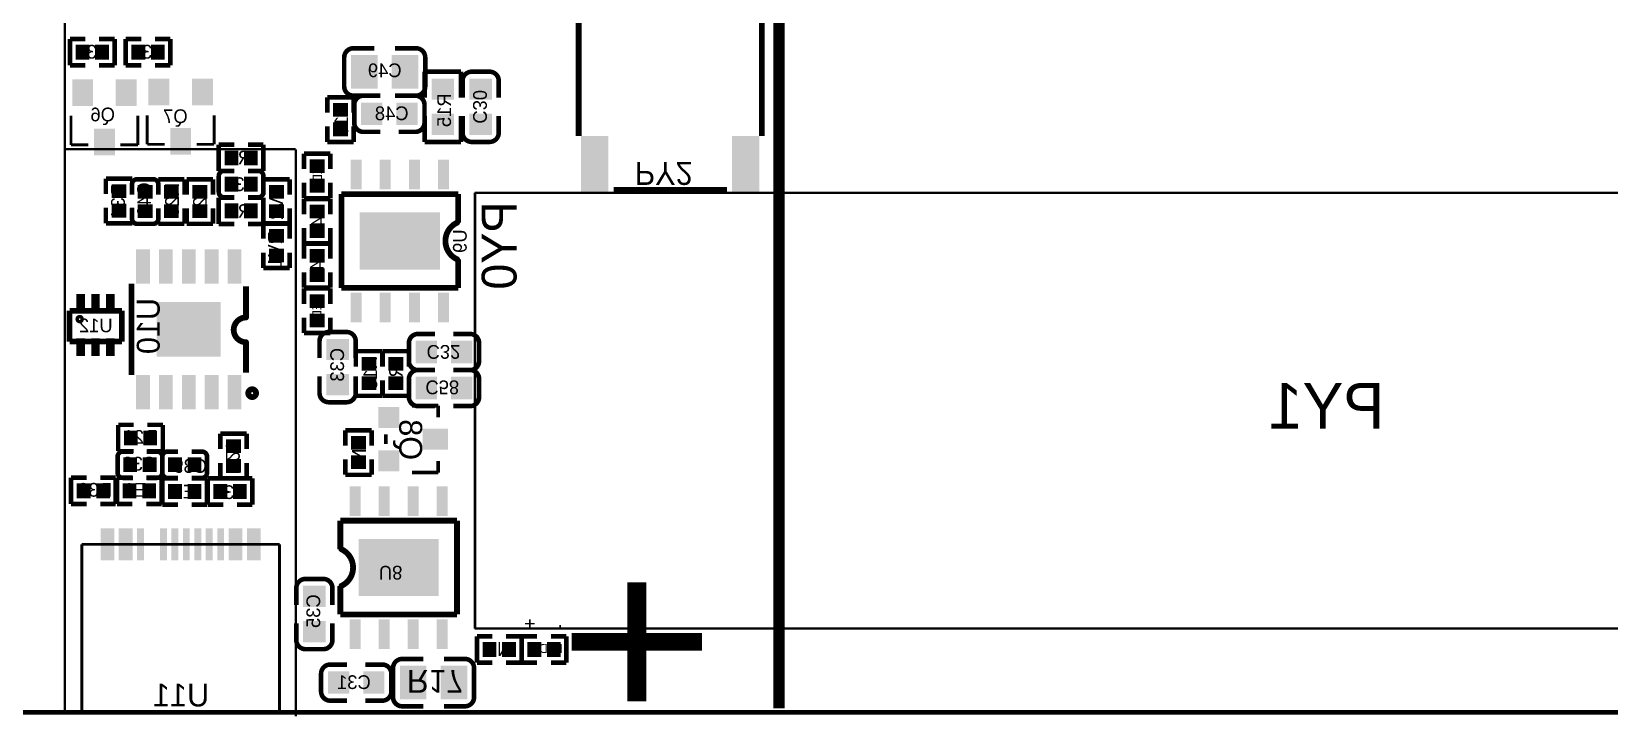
# Model space of a CAD drawing. Extents: x 882 to 2872, y 74 to 1007.
# Drawn here: x 1838.8 to 2045.5, y 748.5 to 838.4 of the extents above; entities that cross this region are included whole.
import ezdxf

# ---------------------------------------------------------------- set-up
doc = ezdxf.new("R2010")
doc.units = 0
doc.header["$MEASUREMENT"] = 0
doc.layers.add('BOTTOMOVERLAY', color=54, linetype='CONTINUOUS', lineweight=40)
doc.layers.add('KeepOutLayer', color=6, linetype='CONTINUOUS', lineweight=158)
doc.layers.add('BOTTOMPASTE', color=16, linetype='CONTINUOUS')

msp = doc.modelspace()

# ---------------------------------------------------------------- linework, layer by layer
at = {"layer": 'BOTTOMOVERLAY'}
for points, const_width in [([(1843.13048, 749.28829), (1843.13048, 938.56909)], 0.3), ([(1936.70408, 749.66929), (1936.70408, 863.96929)], 1.5), ([(1910.45471, 824.7157), (1910.45471, 844.64154)], 0.762), ([(1934.45474, 824.7157), (1934.45474, 844.64154)], 0.762), ([(1843.78689, 833.9741), (1843.78689, 837.42411)], 0.6), ([(1845.81189, 837.42411), (1843.78689, 837.42411)], 0.6), ([(1849.63688, 837.42411), (1847.61188, 837.42411)], 0.6), ([(1849.63688, 833.9741), (1849.63688, 837.42411)], 0.6), ([(1851.10209, 833.97408), (1851.10209, 837.42409)], 0.6), ([(1853.12709, 837.42409), (1851.10209, 837.42409)], 0.6), ([(1856.95208, 837.42409), (1854.92708, 837.42409)], 0.6), ([(1856.95208, 833.97408), (1856.95208, 837.42409)], 0.6), ([(1883.69047, 836.2133), (1880.93047, 836.2133)], 0.6), ([(1889.15049, 836.2133), (1886.39049, 836.2133)], 0.6), ([(1845.81189, 833.9741), (1843.78689, 833.9741)], 0.6), ([(1849.63688, 833.9741), (1847.61188, 833.9741)], 0.6), ([(1853.12709, 833.97408), (1851.10209, 833.97408)], 0.6), ([(1856.95208, 833.97408), (1854.92708, 833.97408)], 0.6), ([(1879.73048, 831.20329), (1879.73048, 835.01329)], 0.6), ([(1890.29048, 829.73629), (1890.29048, 833.14129)], 0.6), ([(1895.03049, 833.14129), (1890.29048, 833.14129)], 0.6), ([(1890.35048, 831.20329), (1890.35048, 835.01329)], 0.6), ([(1895.03049, 829.73629), (1895.03049, 833.14129)], 0.6), ([(1898.78348, 833.14128), (1896.44349, 833.14128)], 0.6), ([(1895.24348, 829.73628), (1895.24348, 831.94128)], 0.6), ([(1899.98349, 829.73628), (1899.98349, 831.94128)], 0.6), ([(1880.97429, 829.78489), (1877.52429, 829.78489)], 0.6), ([(1877.52429, 827.75989), (1877.52429, 829.78489)], 0.6), ([(1883.69048, 830.0033), (1880.93048, 830.0033)], 0.6), ([(1880.97429, 827.75989), (1880.97429, 829.78489)], 0.6), ([(1884.45007, 829.9919), (1882.24507, 829.9919)], 0.6), ([(1889.15048, 830.0033), (1886.39048, 830.0033)], 0.6), ([(1889.05507, 829.9919), (1886.85008, 829.9919)], 0.6), ([(1843.93058, 823.54519), (1843.93058, 827.35519)], 0.381), ([(1852.69358, 823.54519), (1852.69358, 827.35519)], 0.381), ([(1853.91278, 823.62139), (1853.91278, 827.43139)], 0.381), ([(1862.67578, 823.62139), (1862.67578, 827.43139)], 0.381), ([(1881.04508, 826.4519), (1881.04508, 828.79189)], 0.6), ([(1890.25507, 826.4519), (1890.25507, 828.79189)], 0.6), ([(1890.29048, 823.93129), (1890.29048, 827.33629)], 0.6), ([(1895.03049, 823.93129), (1895.03049, 827.33629)], 0.6), ([(1895.24348, 825.13128), (1895.24348, 827.33628)], 0.6), ([(1899.9835, 825.13127), (1899.9835, 827.33627)], 0.6), ([(1877.52429, 823.9349), (1877.52429, 825.9599)], 0.6), ([(1880.97429, 823.9349), (1880.97429, 825.9599)], 0.6), ([(1884.45006, 825.25188), (1882.24506, 825.25188)], 0.6), ([(1889.05507, 825.25189), (1886.85008, 825.25189)], 0.6), ([(1873.38188, 822.97369), (1843.20668, 822.97369)], 0.3), ([(1846.21658, 823.54519), (1843.93058, 823.54519)], 0.381), ([(1852.69358, 823.54519), (1850.40758, 823.54519)], 0.381), ([(1856.19878, 823.62139), (1853.91278, 823.62139)], 0.381), ([(1862.67578, 823.62139), (1860.38978, 823.62139)], 0.381), ([(1863.29409, 820.10568), (1863.29409, 823.55569)], 0.6), ([(1865.31909, 823.55569), (1863.29409, 823.55569)], 0.6), ([(1869.14408, 823.55569), (1867.11908, 823.55569)], 0.6), ([(1869.14408, 820.10568), (1869.14408, 823.55569)], 0.6), ([(1873.38188, 748.60249), (1873.38188, 822.97369)], 0.3), ([(1880.97429, 823.9349), (1877.52429, 823.9349)], 0.6), ([(1895.03049, 823.93129), (1890.29048, 823.93129)], 0.6), ([(1898.78348, 823.93128), (1896.44349, 823.93128)], 0.6), ([(1877.92628, 822.39349), (1874.47627, 822.39349)], 0.6), ([(1874.47627, 820.36849), (1874.47627, 822.39349)], 0.6), ([(1877.92628, 820.36849), (1877.92628, 822.39349)], 0.6), ([(1851.94208, 819.11689), (1848.49208, 819.11689)], 0.6), ([(1848.49208, 817.09189), (1848.49208, 819.11689)], 0.6), ([(1851.94208, 817.09189), (1851.94208, 819.11689)], 0.6), ([(1854.71107, 819.04067), (1852.58108, 819.04067)], 0.6), ([(1858.80008, 819.04069), (1855.35008, 819.04069)], 0.6), ([(1855.35008, 817.01569), (1855.35008, 819.04069)], 0.6), ([(1858.80008, 817.01569), (1858.80008, 819.04069)], 0.6), ([(1862.53388, 819.04069), (1859.08388, 819.04069)], 0.6), ([(1859.08388, 817.01569), (1859.08388, 819.04069)], 0.6), ([(1862.53388, 817.01569), (1862.53388, 819.04069)], 0.6), ([(1865.31909, 820.10568), (1863.29409, 820.10568)], 0.6), ([(1863.29409, 817.33669), (1863.29409, 819.46669)], 0.6), ([(1865.31909, 820.12669), (1863.96909, 820.12669)], 0.6), ([(1868.46909, 820.12669), (1867.11908, 820.12669)], 0.6), ([(1869.14408, 820.10568), (1867.11908, 820.10568)], 0.6), ([(1872.5923, 819.04069), (1869.14229, 819.04069)], 0.6), ([(1869.14229, 817.01569), (1869.14229, 819.04069)], 0.6), ([(1869.14408, 817.3367), (1869.14408, 819.4667)], 0.6), ([(1872.5923, 817.01569), (1872.5923, 819.04069)], 0.6), ([(1851.92108, 817.01568), (1851.92108, 818.36569)], 0.6), ([(1855.37108, 817.01567), (1855.37108, 818.36568)], 0.6), ([(1863.29409, 813.17148), (1863.29409, 816.62149)], 0.6), ([(1865.31909, 816.62149), (1863.29409, 816.62149)], 0.6), ([(1865.31909, 816.67669), (1863.96908, 816.67669)], 0.6), ([(1868.46908, 816.6767), (1867.11908, 816.6767)], 0.6), ([(1869.14408, 816.62149), (1867.11908, 816.62149)], 0.6), ([(1869.14408, 813.17148), (1869.14408, 816.62149)], 0.6), ([(1874.47627, 816.5435), (1874.47627, 818.5685)], 0.6), ([(1877.92628, 816.5435), (1874.47627, 816.5435)], 0.6), ([(1877.92628, 816.5435), (1877.92628, 818.5685)], 0.6), ([(1894.6714, 817.08419), (1879.3712, 817.08419)], 0.762), ([(1879.37197, 804.78399), (1879.37197, 817.08419)], 0.762), ([(1894.6714, 813.33439), (1894.6714, 817.08419)], 0.762), ([(2100.30099, 817.25869), (1896.83799, 817.25869)], 0.3), ([(1896.83799, 760.10869), (1896.83799, 817.25869)], 0.3), ([(1896.91868, 760.10869), (1896.91868, 817.25869)], 0.3), ([(2112.18368, 817.25869), (1896.91868, 817.25869)], 0.3), ([(1929.87771, 817.64152), (1915.03265, 817.64152)], 0.762), ([(1848.49208, 813.2669), (1848.49208, 815.2919)], 0.6), ([(1851.92109, 813.86569), (1851.92109, 815.2157)], 0.6), ([(1851.94208, 813.2669), (1851.94208, 815.2919)], 0.6), ([(1855.35008, 813.1907), (1855.35008, 815.2157)], 0.6), ([(1855.37108, 813.86568), (1855.37108, 815.21569)], 0.6), ([(1858.80008, 813.1907), (1858.80008, 815.2157)], 0.6), ([(1859.08388, 813.1907), (1859.08388, 815.2157)], 0.6), ([(1862.53388, 813.1907), (1862.53388, 815.2157)], 0.6), ([(1869.14229, 813.1907), (1869.14229, 815.2157)], 0.6), ([(1872.5923, 813.1907), (1872.5923, 815.2157)], 0.6), ([(1874.47629, 814.42489), (1874.47629, 816.44989)], 0.6), ([(1877.9263, 816.44989), (1874.47629, 816.44989)], 0.6), ([(1877.9263, 814.42489), (1877.9263, 816.44989)], 0.6), ([(1851.94208, 813.2669), (1848.49208, 813.2669)], 0.6), ([(1854.71109, 813.1907), (1852.5811, 813.1907)], 0.6), ([(1858.80008, 813.1907), (1855.35008, 813.1907)], 0.6), ([(1862.53388, 813.1907), (1859.08388, 813.1907)], 0.6), ([(1865.31909, 813.17148), (1863.29409, 813.17148)], 0.6), ([(1869.14408, 813.17148), (1867.11908, 813.17148)], 0.6), ([(1872.5923, 813.24949), (1869.14229, 813.24949)], 0.6), ([(1869.14229, 811.22449), (1869.14229, 813.24949)], 0.6), ([(1872.5923, 813.1907), (1869.14229, 813.1907)], 0.6), ([(1872.5923, 811.22449), (1872.5923, 813.24949)], 0.6), ([(1874.47629, 810.5999), (1874.47629, 812.6249)], 0.6), ([(1877.9263, 810.5999), (1877.9263, 812.6249)], 0.6), ([(1874.47627, 808.63369), (1874.47627, 810.65869)], 0.6), ([(1877.92628, 810.65869), (1874.47627, 810.65869)], 0.6), ([(1877.9263, 810.5999), (1874.47629, 810.5999)], 0.6), ([(1877.92628, 808.63369), (1877.92628, 810.65869)], 0.6), ([(1869.14229, 807.3995), (1869.14229, 809.4245)], 0.6), ([(1872.5923, 807.3995), (1872.5923, 809.4245)], 0.6), ([(1894.6714, 804.78399), (1894.6714, 808.53379)], 0.762), ([(1872.5923, 807.3995), (1869.14229, 807.3995)], 0.6), ([(1874.47627, 804.8087), (1874.47627, 806.8337)], 0.6), ([(1877.92628, 804.8087), (1877.92628, 806.8337)], 0.6), ([(1851.8611, 793.3517), (1851.8611, 805.35168)], 0.762), ([(1866.86107, 800.91166), (1866.86107, 805.01168)], 0.762), ([(1877.92628, 804.8087), (1874.47627, 804.8087)], 0.6), ([(1877.9263, 804.71509), (1874.47629, 804.71509)], 0.6), ([(1874.47629, 802.69009), (1874.47629, 804.71509)], 0.6), ([(1877.9263, 802.69009), (1877.9263, 804.71509)], 0.6), ([(1894.67216, 804.78399), (1879.37197, 804.78399)], 0.762), ([(1843.74008, 797.75149), (1843.74008, 801.79009)], 0.762), ([(1850.59808, 801.79009), (1843.74008, 801.79009)], 0.762), ([(1850.59808, 797.75149), (1850.59808, 801.79009)], 0.762), ([(1850.52883, 798.14814), (1850.52883, 801.56102)], 0.45), ([(1874.47629, 798.8651), (1874.47629, 800.8901)], 0.6), ([(1877.9263, 798.8651), (1877.9263, 800.8901)], 0.6), ([(1877.9263, 798.8651), (1874.47629, 798.8651)], 0.6), ([(1880.03828, 799.00368), (1877.69829, 799.00368)], 0.6), ([(1891.61289, 798.7499), (1889.4079, 798.7499)], 0.6), ([(1896.21791, 798.7499), (1894.01291, 798.7499)], 0.6), ([(1850.59808, 797.75149), (1843.74008, 797.75149)], 0.762), ([(1866.86107, 793.69171), (1866.86107, 797.66028)], 0.762), ([(1876.49828, 795.59868), (1876.49828, 797.80368)], 0.6), ([(1881.23829, 795.59868), (1881.23829, 797.80368)], 0.6), ([(1884.70808, 796.48549), (1881.25808, 796.48549)], 0.6), ([(1881.25808, 794.46049), (1881.25808, 796.48549)], 0.6), ([(1884.70808, 794.46049), (1884.70808, 796.48549)], 0.6), ([(1884.76329, 794.46049), (1884.76329, 796.48549)], 0.6), ([(1888.2133, 796.48549), (1884.76329, 796.48549)], 0.6), ([(1888.2079, 795.2099), (1888.2079, 797.54989)], 0.6), ([(1888.2133, 794.46049), (1888.2133, 796.48549)], 0.6), ([(1897.41789, 795.2099), (1897.41789, 797.54989)], 0.6), ([(1891.61289, 794.0255), (1889.4079, 794.0255)], 0.6), ([(1891.61289, 794.00989), (1889.4079, 794.00989)], 0.6), ([(1896.2179, 794.00989), (1894.0129, 794.00989)], 0.6), ([(1896.21791, 794.0255), (1894.01291, 794.0255)], 0.6), ([(1876.49828, 790.99368), (1876.49828, 793.19868)], 0.6), ([(1881.23829, 790.99367), (1881.23829, 793.19867)], 0.6), ([(1881.25808, 790.6355), (1881.25808, 792.6605)], 0.6), ([(1884.70808, 790.6355), (1884.70808, 792.6605)], 0.6), ([(1884.76329, 790.6355), (1884.76329, 792.6605)], 0.6), ([(1888.2079, 790.4855), (1888.2079, 792.82549)], 0.6), ([(1888.2133, 790.6355), (1888.2133, 792.6605)], 0.6), ([(1897.41789, 790.4855), (1897.41789, 792.82549)], 0.6), ([(1880.03828, 789.79368), (1877.69829, 789.79368)], 0.6), ([(1884.70808, 790.6355), (1881.25808, 790.6355)], 0.6), ([(1888.2133, 790.6355), (1884.76329, 790.6355)], 0.6), ([(1892.05088, 789.33886), (1888.62188, 789.33886)], 0.51), ([(1891.61289, 789.28549), (1889.4079, 789.28549)], 0.6), ([(1892.05088, 787.81486), (1892.05088, 789.33886)], 0.51), ([(1896.2179, 789.28549), (1894.0129, 789.28549)], 0.6), ([(1850.11149, 783.3773), (1850.11149, 786.8273)], 0.6), ([(1852.13649, 786.8273), (1850.11149, 786.8273)], 0.6), ([(1855.96148, 786.8273), (1853.93648, 786.8273)], 0.6), ([(1855.96148, 783.3773), (1855.96148, 786.8273)], 0.6), ([(1866.95348, 785.66509), (1863.50348, 785.66509)], 0.6), ([(1863.50348, 783.64009), (1863.50348, 785.66509)], 0.6), ([(1866.95348, 783.64009), (1866.95348, 785.66509)], 0.6), ([(1879.88647, 784.09729), (1879.88647, 786.12229)], 0.6), ([(1883.33648, 786.12229), (1879.88647, 786.12229)], 0.6), ([(1883.33648, 784.09729), (1883.33648, 786.12229)], 0.6), ([(1885.19288, 784.30966), (1885.19288, 785.60506)], 0.51), ([(1850.03529, 780.53209), (1850.03529, 782.66208)], 0.6), ([(1852.13649, 783.3773), (1850.11149, 783.3773)], 0.6), ([(1852.06029, 783.32209), (1850.71029, 783.32209)], 0.6), ([(1855.21029, 783.32209), (1853.86028, 783.32209)], 0.6), ([(1855.96148, 783.3773), (1853.93648, 783.3773)], 0.6), ([(1855.88528, 780.53211), (1855.88528, 782.6621)], 0.6), ([(1855.90269, 780.53209), (1855.90269, 782.66208)], 0.6), ([(1857.92769, 783.32209), (1856.57769, 783.32209)], 0.6), ([(1861.07769, 783.32209), (1859.72768, 783.32209)], 0.6), ([(1861.75268, 780.53211), (1861.75268, 782.6621)], 0.6), ([(1863.50348, 779.8151), (1863.50348, 781.8401)], 0.6), ([(1866.95348, 779.8151), (1866.95348, 781.8401)], 0.6), ([(1879.88647, 780.2723), (1879.88647, 782.2973)], 0.6), ([(1883.33648, 780.2723), (1883.33648, 782.2973)], 0.6), ([(1892.05088, 780.57586), (1892.05088, 782.09986)], 0.51), ([(1843.93929, 776.44308), (1843.93929, 779.89309)], 0.6), ([(1845.96429, 779.89309), (1843.93929, 779.89309)], 0.6), ([(1849.78928, 779.89309), (1847.76428, 779.89309)], 0.6), ([(1849.78928, 776.44308), (1849.78928, 779.89309)], 0.6), ([(1849.95909, 776.4431), (1849.95909, 779.8931)], 0.6), ([(1851.98409, 779.8931), (1849.95909, 779.8931)], 0.6), ([(1852.06029, 779.87209), (1850.71028, 779.87209)], 0.6), ([(1855.80908, 779.8931), (1853.78408, 779.8931)], 0.6), ([(1855.21028, 779.8721), (1853.86028, 779.8721)], 0.6), ([(1855.80908, 776.4431), (1855.80908, 779.8931)], 0.6), ([(1855.90269, 776.36688), (1855.90269, 779.81689)], 0.6), ([(1857.92769, 779.81689), (1855.90269, 779.81689)], 0.6), ([(1857.92769, 779.87209), (1856.57768, 779.87209)], 0.6), ([(1861.07768, 779.8721), (1859.72768, 779.8721)], 0.6), ([(1861.75268, 779.81689), (1859.72768, 779.81689)], 0.6), ([(1861.75268, 776.36688), (1861.75268, 779.81689)], 0.6), ([(1861.84629, 776.3669), (1861.84629, 779.8169)], 0.6), ([(1863.87129, 779.8169), (1861.84629, 779.8169)], 0.6), ([(1866.95348, 779.8151), (1863.50348, 779.8151)], 0.6), ([(1867.69628, 779.8169), (1865.67128, 779.8169)], 0.6), ([(1867.69628, 776.3669), (1867.69628, 779.8169)], 0.6), ([(1883.33648, 780.2723), (1879.88647, 780.2723)], 0.6), ([(1892.05088, 780.57586), (1888.62188, 780.57586)], 0.51), ([(1845.96429, 776.44308), (1843.93929, 776.44308)], 0.6), ([(1849.78928, 776.44308), (1847.76428, 776.44308)], 0.6), ([(1851.98409, 776.4431), (1849.95909, 776.4431)], 0.6), ([(1855.80908, 776.4431), (1853.78408, 776.4431)], 0.6), ([(1857.92769, 776.36688), (1855.90269, 776.36688)], 0.6), ([(1861.75268, 776.36688), (1859.72768, 776.36688)], 0.6), ([(1863.87129, 776.3669), (1861.84629, 776.3669)], 0.6), ([(1867.69628, 776.3669), (1865.67128, 776.3669)], 0.6), ([(1894.519, 774.25979), (1879.2188, 774.25979)], 0.762), ([(1879.21957, 770.50999), (1879.21957, 774.25979)], 0.762), ([(1894.519, 761.95959), (1894.519, 774.25979)], 0.762), ([(1871.25428, 771.15769), (1845.33429, 771.15769)], 0.381), ([(1845.33429, 749.19769), (1845.33429, 771.15769)], 0.381), ([(1871.25428, 749.19769), (1871.25428, 771.15769)], 0.381), ([(1873.45028, 763.21371), (1873.45028, 765.41871)], 0.6), ([(1876.99028, 766.6187), (1874.65029, 766.6187)], 0.6), ([(1878.19029, 763.2137), (1878.19029, 765.4187)], 0.6), ([(1879.21957, 761.95959), (1879.21957, 765.70939)], 0.762), ([(1873.45028, 758.6087), (1873.45028, 760.8137)], 0.6), ([(1878.19029, 758.6087), (1878.19029, 760.8137)], 0.6), ([(1894.51976, 761.95959), (1879.21957, 761.95959)], 0.762), ([(2100.30099, 760.10869), (1896.83799, 760.10869)], 0.3), ([(2112.18368, 760.10869), (1896.91868, 760.10869)], 0.3), ([(1899.15189, 759.09051), (1897.12689, 759.09051)], 0.6), ([(1897.12689, 755.6405), (1897.12689, 759.09051)], 0.6), ([(1902.97688, 759.09051), (1900.95188, 759.09051)], 0.6), ([(1902.97688, 755.6405), (1902.97688, 759.09051)], 0.6), ([(1902.99429, 755.6405), (1902.99429, 759.09051)], 0.6), ([(1905.01929, 759.09051), (1902.99429, 759.09051)], 0.6), ([(1908.84428, 759.09051), (1906.81928, 759.09051)], 0.6), ([(1908.84428, 755.6405), (1908.84428, 759.09051)], 0.6), ([(1876.99028, 757.4087), (1874.65029, 757.4087)], 0.6), ([(1880.10667, 755.3921), (1877.90167, 755.3921)], 0.6), ([(1884.71167, 755.3921), (1882.50668, 755.3921)], 0.6), ([(1886.13129, 751.11709), (1886.13129, 754.92709)], 0.6), ([(1890.09129, 756.12709), (1887.33129, 756.12709)], 0.6), ([(1895.55129, 756.12709), (1892.79129, 756.12709)], 0.6), ([(1896.75129, 751.11709), (1896.75129, 754.92709)], 0.6), ([(1899.15189, 755.6405), (1897.12689, 755.6405)], 0.6), ([(1902.97688, 755.6405), (1900.95188, 755.6405)], 0.6), ([(1905.01929, 755.6405), (1902.99429, 755.6405)], 0.6), ([(1908.84428, 755.6405), (1906.81928, 755.6405)], 0.6), ([(1876.70168, 751.8521), (1876.70168, 754.19209)], 0.6), ([(1885.91167, 751.8521), (1885.91167, 754.19209)], 0.6), ([(1880.10666, 750.65208), (1877.90166, 750.65208)], 0.6), ([(1884.71167, 750.65209), (1882.50668, 750.65209)], 0.6), ([(1871.25428, 749.19769), (1845.33429, 749.19769)], 0.381), ([(1890.09128, 749.91708), (1887.33128, 749.91708)], 0.6), ([(1895.5513, 749.91708), (1892.7913, 749.91708)], 0.6)]:
    msp.add_lwpolyline(points, dxfattribs=dict(at, const_width=const_width))
for points, const_width in [([(1879.73047, 835.0133, -0.414213), (1880.93047, 836.2133)], 0.6), ([(1889.15049, 836.2133, -0.414214), (1890.35049, 835.01331)], 0.6), ([(1895.24348, 831.94128, -0.414213), (1896.44348, 833.14128)], 0.6), ([(1898.78348, 833.14128, -0.414213), (1899.98349, 831.94128)], 0.6), ([(1880.93048, 830.0033, -0.414214), (1879.73048, 831.20329)], 0.6), ([(1890.35048, 831.20328, -0.414213), (1889.15048, 830.00329)], 0.6), ([(1881.04508, 828.79189, -0.414213), (1882.24507, 829.9919)], 0.6), ([(1889.05507, 829.9919, -0.414213), (1890.25507, 828.7919)], 0.6), ([(1882.24506, 825.25188, -0.414213), (1881.04507, 826.45189)], 0.6), ([(1890.25507, 826.4519, -0.414213), (1889.05507, 825.25189)], 0.6), ([(1896.44349, 823.93128, -0.414213), (1895.24348, 825.13128)], 0.6), ([(1899.9835, 825.13127, -0.414213), (1898.78349, 823.93127)], 0.6), ([(1851.92108, 818.38069, -0.414214), (1852.58108, 819.04069)], 0.6), ([(1854.71107, 819.04069, -0.414214), (1855.37107, 818.38069)], 0.6), ([(1863.29409, 819.46669, -0.414214), (1863.95409, 820.12669)], 0.6), ([(1868.48409, 820.12669, -0.414214), (1869.14409, 819.4667)], 0.6), ([(1863.95409, 816.67669, -0.414214), (1863.29409, 817.33669)], 0.6), ([(1869.14409, 817.3367, -0.414214), (1868.48409, 816.6767)], 0.6), ([(1852.58109, 813.1907, -0.414214), (1851.92109, 813.85069)], 0.6), ([(1855.37109, 813.85069, -0.414214), (1854.71109, 813.1907)], 0.6), ([(1894.52129, 808.53379, -0.63549), (1894.52129, 813.33439)], 0.762), ([(1866.86221, 797.66272, -0.993184), (1866.86107, 800.91166)], 0.762), ([(1876.49828, 797.80368, -0.414213), (1877.69828, 799.00368)], 0.6), ([(1880.03828, 799.00368, -0.414213), (1881.23829, 797.80368)], 0.6), ([(1888.2079, 797.54989, -0.414213), (1889.4079, 798.7499)], 0.6), ([(1896.21791, 798.7499, -0.414213), (1897.4179, 797.5499)], 0.6), ([(1889.4079, 794.00988, -0.414213), (1888.2079, 795.20989)], 0.6), ([(1888.2079, 792.82549, -0.414213), (1889.4079, 794.0255)], 0.6), ([(1897.41789, 795.2099, -0.414213), (1896.2179, 794.00989)], 0.6), ([(1896.21791, 794.0255, -0.414213), (1897.4179, 792.8255)], 0.6), ([(1877.69829, 789.79368, -0.414213), (1876.49828, 790.99368)], 0.6), ([(1881.23829, 790.99367, -0.414213), (1880.03829, 789.79367)], 0.6), ([(1889.4079, 789.28548, -0.414213), (1888.2079, 790.48549)], 0.6), ([(1897.41789, 790.4855, -0.414213), (1896.2179, 789.28549)], 0.6), ([(1850.03529, 782.66209, -0.414214), (1850.69529, 783.32209)], 0.6), ([(1855.22529, 783.32209, -0.414214), (1855.88529, 782.6621)], 0.6), ([(1855.90269, 782.66209, -0.414214), (1856.56269, 783.32209)], 0.6), ([(1861.09269, 783.32209, -0.414214), (1861.75269, 782.6621)], 0.6), ([(1850.69529, 779.87208, -0.414214), (1850.03529, 780.53208)], 0.6), ([(1855.88529, 780.53211, -0.414214), (1855.22529, 779.87211)], 0.6), ([(1856.56269, 779.87208, -0.414214), (1855.90269, 780.53208)], 0.6), ([(1861.75269, 780.53211, -0.414214), (1861.09269, 779.87211)], 0.6), ([(1879.36968, 770.50999, -0.63549), (1879.36968, 765.70939)], 0.762), ([(1873.45028, 765.41871, -0.414213), (1874.65028, 766.61871)], 0.6), ([(1876.99028, 766.6187, -0.414213), (1878.19029, 765.4187)], 0.6), ([(1874.65029, 757.4087, -0.414213), (1873.45028, 758.6087)], 0.6), ([(1878.1903, 758.6087, -0.414213), (1876.99029, 757.4087)], 0.6), ([(1876.70168, 754.19209, -0.414213), (1877.90167, 755.3921)], 0.6), ([(1884.71167, 755.3921, -0.414213), (1885.91167, 754.1921)], 0.6), ([(1886.13129, 754.9271, -0.414213), (1887.33129, 756.1271)], 0.6), ([(1895.55129, 756.12709, -0.414214), (1896.75129, 754.92709)], 0.6), ([(1877.90166, 750.65208, -0.414213), (1876.70167, 751.85209)], 0.6), ([(1885.91167, 751.8521, -0.414213), (1884.71167, 750.65209)], 0.6), ([(1887.33128, 749.91708, -0.414214), (1886.13128, 751.11708)], 0.6), ([(1896.7513, 751.11708, -0.414213), (1895.5513, 749.91708)], 0.6)]:
    msp.add_lwpolyline(points, format="xyb", dxfattribs=dict(at, const_width=const_width))
for points, const_width in [([(1880.93047, 836.0633, 1), (1880.93047, 836.3633, 1)], 0.3), ([(1889.15049, 836.0633, 1), (1889.15049, 836.3633, 1)], 0.3), ([(1879.73047, 834.8633, 1), (1879.73047, 835.1633, 1)], 0.3), ([(1890.35049, 834.86331, 1), (1890.35049, 835.16331, 1)], 0.3), ([(1896.44348, 832.99128, 1), (1896.44348, 833.29128, 1)], 0.3), ([(1898.78348, 832.99128, 1), (1898.78348, 833.29128, 1)], 0.3), ([(1879.73048, 831.05329, 1), (1879.73048, 831.35329, 1)], 0.3), ([(1890.35048, 831.05329, 1), (1890.35048, 831.35328, 1)], 0.3), ([(1895.24348, 831.79128, 1), (1895.24348, 832.09128, 1)], 0.3), ([(1899.98349, 831.79128, 1), (1899.98349, 832.09128, 1)], 0.3), ([(1880.93048, 829.8533, 1), (1880.93048, 830.1533, 1)], 0.3), ([(1882.24507, 829.8419, 1), (1882.24507, 830.1419, 1)], 0.3), ([(1889.05507, 829.8419, 1), (1889.05507, 830.1419, 1)], 0.3), ([(1889.15048, 829.85329, 1), (1889.15048, 830.15329, 1)], 0.3), ([(1881.04508, 828.64189, 1), (1881.04508, 828.94189, 1)], 0.3), ([(1890.25507, 828.6419, 1), (1890.25507, 828.9419, 1)], 0.3), ([(1881.04507, 826.30189, 1), (1881.04507, 826.60189, 1)], 0.3), ([(1882.24506, 825.10188, 1), (1882.24506, 825.40188, 1)], 0.3), ([(1889.05507, 825.10189, 1), (1889.05507, 825.40189, 1)], 0.3), ([(1890.25507, 826.3019, 1), (1890.25507, 826.6019, 1)], 0.3), ([(1895.24348, 824.98128, 1), (1895.24348, 825.28128, 1)], 0.3), ([(1899.9835, 824.98127, 1), (1899.9835, 825.28127, 1)], 0.3), ([(1896.44349, 823.78128, 1), (1896.44349, 824.08128, 1)], 0.3), ([(1898.78349, 823.78127, 1), (1898.78349, 824.08127, 1)], 0.3), ([(1852.58108, 818.89069, 1), (1852.58108, 819.19069, 1)], 0.3), ([(1854.71107, 818.89069, 1), (1854.71107, 819.19069, 1)], 0.3), ([(1863.29409, 819.31669, 1), (1863.29409, 819.61669, 1)], 0.3), ([(1863.95409, 819.97669, 1), (1863.95409, 820.27668, 1)], 0.3), ([(1868.48409, 819.97669, 1), (1868.48409, 820.27669, 1)], 0.3), ([(1869.14409, 819.3167, 1), (1869.14409, 819.61669, 1)], 0.3), ([(1851.92108, 818.23069, 1), (1851.92108, 818.53069, 1)], 0.3), ([(1855.37107, 818.23069, 1), (1855.37107, 818.53069, 1)], 0.3), ([(1863.29409, 817.18669, 1), (1863.29409, 817.48669, 1)], 0.3), ([(1863.95409, 816.52669, 1), (1863.95409, 816.82669, 1)], 0.3), ([(1868.48409, 816.5267, 1), (1868.48409, 816.8267, 1)], 0.3), ([(1869.14409, 817.1867, 1), (1869.14409, 817.4867, 1)], 0.3), ([(1851.92109, 813.70069, 1), (1851.92109, 814.00069, 1)], 0.3), ([(1852.58109, 813.0407, 1), (1852.58109, 813.3407, 1)], 0.3), ([(1854.71109, 813.0407, 1), (1854.71109, 813.3407, 1)], 0.3), ([(1855.37109, 813.70069, 1), (1855.37109, 814.00069, 1)], 0.3), ([(1894.52129, 813.14389, 1), (1894.52129, 813.52489, 1)], 0.381), ([(1894.52129, 808.34329, 1), (1894.52129, 808.72429, 1)], 0.381), ([(1845.0674, 801.02285, 1), (1845.0674, 800.36375, 1)], 0.45), ([(1845.0674, 800.91035, 1), (1845.0674, 801.13535, 1)], 0.225), ([(1845.0674, 800.25125, 1), (1845.0674, 800.47625, 1)], 0.225), ([(1866.86107, 800.72116, 1), (1866.86107, 801.10216, 1)], 0.381), ([(1877.69828, 798.85368, 1), (1877.69828, 799.15368, 1)], 0.3), ([(1880.03828, 798.85368, 1), (1880.03828, 799.15368, 1)], 0.3), ([(1889.4079, 798.5999, 1), (1889.4079, 798.8999, 1)], 0.3), ([(1896.21791, 798.5999, 1), (1896.21791, 798.8999, 1)], 0.3), ([(1866.86221, 797.47222, 1), (1866.86221, 797.85322, 1)], 0.381), ([(1876.49828, 797.65368, 1), (1876.49828, 797.95368, 1)], 0.3), ([(1881.23829, 797.65368, 1), (1881.23829, 797.95368, 1)], 0.3), ([(1888.2079, 797.39989, 1), (1888.2079, 797.69989, 1)], 0.3), ([(1897.4179, 797.3999, 1), (1897.4179, 797.6999, 1)], 0.3), ([(1888.2079, 795.05989, 1), (1888.2079, 795.35989, 1)], 0.3), ([(1889.4079, 793.8755, 1), (1889.4079, 794.1755, 1)], 0.3), ([(1889.4079, 793.85988, 1), (1889.4079, 794.15988, 1)], 0.3), ([(1896.2179, 793.85989, 1), (1896.2179, 794.15989, 1)], 0.3), ([(1896.21791, 793.8755, 1), (1896.21791, 794.1755, 1)], 0.3), ([(1897.41789, 795.0599, 1), (1897.41789, 795.3599, 1)], 0.3), ([(1888.2079, 792.67549, 1), (1888.2079, 792.97549, 1)], 0.3), ([(1897.4179, 792.6755, 1), (1897.4179, 792.9755, 1)], 0.3), ([(1867.67069, 791.49509, 1), (1867.67069, 790.46792, 1)], 0.762), ([(1867.67069, 791.30459, 1), (1867.67069, 791.68559, 1)], 0.381), ([(1867.67069, 790.27742, 1), (1867.67069, 790.65842, 1)], 0.381), ([(1876.49828, 790.84368, 1), (1876.49828, 791.14368, 1)], 0.3), ([(1877.69829, 789.64368, 1), (1877.69829, 789.94368, 1)], 0.3), ([(1880.03829, 789.64367, 1), (1880.03829, 789.94367, 1)], 0.3), ([(1881.23829, 790.84367, 1), (1881.23829, 791.14367, 1)], 0.3), ([(1888.2079, 790.33549, 1), (1888.2079, 790.63549, 1)], 0.3), ([(1897.41789, 790.3355, 1), (1897.41789, 790.6355, 1)], 0.3), ([(1889.4079, 789.13548, 1), (1889.4079, 789.43548, 1)], 0.3), ([(1896.2179, 789.13549, 1), (1896.2179, 789.43549, 1)], 0.3), ([(1850.03529, 782.51209, 1), (1850.03529, 782.81209, 1)], 0.3), ([(1850.69529, 783.17209, 1), (1850.69529, 783.47208, 1)], 0.3), ([(1855.22529, 783.17209, 1), (1855.22529, 783.47209, 1)], 0.3), ([(1855.88529, 782.5121, 1), (1855.88529, 782.81209, 1)], 0.3), ([(1855.90269, 782.51209, 1), (1855.90269, 782.81209, 1)], 0.3), ([(1856.56269, 783.17209, 1), (1856.56269, 783.47208, 1)], 0.3), ([(1861.09269, 783.17209, 1), (1861.09269, 783.47209, 1)], 0.3), ([(1861.75269, 782.5121, 1), (1861.75269, 782.81209, 1)], 0.3), ([(1850.03529, 780.38208, 1), (1850.03529, 780.68208, 1)], 0.3), ([(1850.69529, 779.72208, 1), (1850.69529, 780.02208, 1)], 0.3), ([(1855.22529, 779.72211, 1), (1855.22529, 780.02211, 1)], 0.3), ([(1855.88529, 780.38211, 1), (1855.88529, 780.6821, 1)], 0.3), ([(1855.90269, 780.38208, 1), (1855.90269, 780.68208, 1)], 0.3), ([(1856.56269, 779.72208, 1), (1856.56269, 780.02208, 1)], 0.3), ([(1861.09269, 779.72211, 1), (1861.09269, 780.02211, 1)], 0.3), ([(1861.75269, 780.38211, 1), (1861.75269, 780.6821, 1)], 0.3), ([(1879.36968, 770.31949, 1), (1879.36968, 770.70049, 1)], 0.381), ([(1873.45028, 765.26871, 1), (1873.45028, 765.56871, 1)], 0.3), ([(1874.65028, 766.46871, 1), (1874.65028, 766.76871, 1)], 0.3), ([(1876.99028, 766.4687, 1), (1876.99028, 766.7687, 1)], 0.3), ([(1878.19029, 765.2687, 1), (1878.19029, 765.5687, 1)], 0.3), ([(1879.36968, 765.51889, 1), (1879.36968, 765.89989, 1)], 0.381), ([(1873.45028, 758.4587, 1), (1873.45028, 758.7587, 1)], 0.3), ([(1874.65029, 757.2587, 1), (1874.65029, 757.5587, 1)], 0.3), ([(1876.99029, 757.2587, 1), (1876.99029, 757.5587, 1)], 0.3), ([(1878.1903, 758.4587, 1), (1878.1903, 758.7587, 1)], 0.3), ([(1877.90167, 755.2421, 1), (1877.90167, 755.5421, 1)], 0.3), ([(1884.71167, 755.2421, 1), (1884.71167, 755.5421, 1)], 0.3), ([(1886.13129, 754.7771, 1), (1886.13129, 755.0771, 1)], 0.3), ([(1887.33129, 755.9771, 1), (1887.33129, 756.2771, 1)], 0.3), ([(1895.55129, 755.97709, 1), (1895.55129, 756.27709, 1)], 0.3), ([(1896.75129, 754.77709, 1), (1896.75129, 755.07709, 1)], 0.3), ([(1876.70168, 754.04209, 1), (1876.70168, 754.34209, 1)], 0.3), ([(1885.91167, 754.0421, 1), (1885.91167, 754.3421, 1)], 0.3), ([(1876.70167, 751.70209, 1), (1876.70167, 752.00209, 1)], 0.3), ([(1877.90166, 750.50208, 1), (1877.90166, 750.80208, 1)], 0.3), ([(1884.71167, 750.50209, 1), (1884.71167, 750.80209, 1)], 0.3), ([(1885.91167, 751.7021, 1), (1885.91167, 752.0021, 1)], 0.3), ([(1886.13128, 750.96708, 1), (1886.13128, 751.26708, 1)], 0.3), ([(1896.7513, 750.96709, 1), (1896.7513, 751.26708, 1)], 0.3), ([(1887.33128, 749.76708, 1), (1887.33128, 750.06708, 1)], 0.3), ([(1895.5513, 749.76708, 1), (1895.5513, 750.06708, 1)], 0.3)]:
    msp.add_lwpolyline(points, format="xyb", close=True, dxfattribs=dict(at, const_width=const_width))
at = {"layer": 'BOTTOMPASTE'}
for points in [[(1844.53688, 834.72409), (1846.33688, 834.72409), (1844.53688, 836.6741), (1846.33688, 836.6741)], [(1847.0869, 834.72409), (1848.88689, 834.72409), (1847.0869, 836.6741), (1848.88689, 836.6741)], [(1853.65207, 836.6741), (1851.85208, 836.6741), (1853.65207, 834.72409), (1851.85208, 834.72409)], [(1856.20208, 836.6741), (1854.40209, 836.6741), (1856.20208, 834.72409), (1854.40209, 834.72409)], [(1884.11047, 835.31329), (1880.63048, 835.31329), (1884.11047, 830.90329), (1880.63048, 830.90329)], [(1889.45048, 835.31329), (1885.97048, 835.31329), (1889.45048, 830.90329), (1885.97048, 830.90329)], [(1844.08298, 832.15579), (1844.08298, 828.65059), (1846.82618, 832.15579), (1846.82618, 828.65059)], [(1849.79798, 832.15579), (1849.79798, 828.65059), (1852.54118, 832.15579), (1852.54118, 828.65059)], [(1854.06518, 832.23199), (1854.06518, 828.72679), (1856.80838, 832.23199), (1856.80838, 828.72679)], [(1859.78018, 832.23199), (1859.78018, 828.72679), (1862.52338, 832.23199), (1862.52338, 828.72679)], [(1891.19049, 832.24129), (1891.19049, 829.45129), (1894.13048, 832.24129), (1894.13048, 829.45129)], [(1896.14349, 832.24129), (1896.14349, 829.45129), (1899.08348, 832.24129), (1899.08348, 829.45129)], [(1878.27428, 829.03488), (1878.27428, 827.23489), (1880.22429, 829.03488), (1880.22429, 827.23489)], [(1884.73508, 829.09189), (1881.94507, 829.09189), (1884.73508, 826.1519), (1881.94507, 826.1519)], [(1889.35508, 829.09189), (1886.56508, 829.09189), (1889.35508, 826.1519), (1886.56508, 826.1519)], [(1891.19049, 827.62128), (1891.19049, 824.83128), (1894.13048, 827.62128), (1894.13048, 824.83128)], [(1896.14349, 827.62128), (1896.14349, 824.83128), (1899.08348, 827.62128), (1899.08348, 824.83128)], [(1846.94048, 825.67879), (1846.94048, 822.17359), (1849.68368, 825.67879), (1849.68368, 822.17359)], [(1856.92268, 825.75499), (1856.92268, 822.24979), (1859.66588, 825.75499), (1859.66588, 822.24979)], [(1878.27428, 826.48488), (1878.27428, 824.68489), (1880.22429, 826.48488), (1880.22429, 824.68489)], [(1914.3547, 824.69139), (1910.75471, 824.69139), (1914.3547, 817.19133), (1910.75471, 817.19133)], [(1934.15466, 824.69139), (1930.55467, 824.69139), (1934.15466, 817.19133), (1930.55467, 817.19133)], [(1865.84407, 822.8057), (1864.04408, 822.8057), (1865.84407, 820.85569), (1864.04408, 820.85569)], [(1868.39408, 822.8057), (1866.59409, 822.8057), (1868.39408, 820.85569), (1866.59409, 820.85569)], [(1877.17629, 819.8435), (1877.17629, 821.6435), (1875.22628, 819.8435), (1875.22628, 821.6435)], [(1880.58659, 817.70903), (1882.02677, 817.70903), (1880.58659, 821.60895), (1882.02677, 821.60895)], [(1884.39659, 817.70903), (1885.83677, 817.70903), (1884.39659, 821.60895), (1885.83677, 821.60895)], [(1888.20659, 817.70903), (1889.64677, 817.70903), (1888.20659, 821.60895), (1889.64677, 821.60895)], [(1892.01659, 817.70903), (1893.45677, 817.70903), (1892.01659, 821.60895), (1893.45677, 821.60895)], [(1865.84408, 819.3767), (1864.04408, 819.3767), (1865.84408, 817.4267), (1864.04408, 817.4267)], [(1868.39408, 819.3767), (1866.59409, 819.3767), (1868.39408, 817.4267), (1866.59409, 817.4267)], [(1877.17629, 817.29349), (1877.17629, 819.09349), (1875.22628, 817.29349), (1875.22628, 819.09349)], [(1851.19209, 816.5669), (1851.19209, 818.3669), (1849.24208, 816.5669), (1849.24208, 818.3669)], [(1852.67108, 818.29068), (1852.67108, 816.49069), (1854.62108, 818.29068), (1854.62108, 816.49069)], [(1858.05009, 816.4907), (1858.05009, 818.2907), (1856.10008, 816.4907), (1856.10008, 818.2907)], [(1861.78389, 816.4907), (1861.78389, 818.2907), (1859.83388, 816.4907), (1859.83388, 818.2907)], [(1869.89228, 818.29069), (1869.89228, 816.4907), (1871.84229, 818.29069), (1871.84229, 816.4907)], [(1851.19209, 814.0169), (1851.19209, 815.8169), (1849.24208, 814.0169), (1849.24208, 815.8169)], [(1852.67108, 815.74068), (1852.67108, 813.94069), (1854.62108, 815.74068), (1854.62108, 813.94069)], [(1858.05009, 813.9407), (1858.05009, 815.7407), (1856.10008, 813.9407), (1856.10008, 815.7407)], [(1861.78389, 813.9407), (1861.78389, 815.7407), (1859.83388, 813.9407), (1859.83388, 815.7407)], [(1865.84407, 815.8715), (1864.04408, 815.8715), (1865.84407, 813.92149), (1864.04408, 813.92149)], [(1868.39408, 815.8715), (1866.59409, 815.8715), (1868.39408, 813.92149), (1866.59409, 813.92149)], [(1869.89228, 815.74068), (1869.89228, 813.94069), (1871.84229, 815.74068), (1871.84229, 813.94069)], [(1875.22628, 815.69989), (1875.22628, 813.8999), (1877.17629, 815.69989), (1877.17629, 813.8999)], [(1875.22628, 813.14988), (1875.22628, 811.34989), (1877.17629, 813.14988), (1877.17629, 811.34989)], [(1881.7715, 807.18429), (1892.27186, 807.18429), (1881.7715, 814.68389), (1892.27186, 814.68389)], [(1869.89228, 812.49949), (1869.89228, 810.6995), (1871.84229, 812.49949), (1871.84229, 810.6995)], [(1854.26109, 809.85148), (1852.4611, 809.85148), (1854.26109, 805.35149), (1852.4611, 805.35149)], [(1857.26109, 809.85148), (1855.46109, 809.85148), (1857.26109, 805.35149), (1855.46109, 805.35149)], [(1860.26108, 809.85148), (1858.46109, 809.85148), (1860.26108, 805.35149), (1858.46109, 805.35149)], [(1863.26108, 809.85148), (1861.46108, 809.85148), (1863.26108, 805.35149), (1861.46108, 805.35149)], [(1866.26107, 809.85148), (1864.46108, 809.85148), (1866.26107, 805.35149), (1864.46108, 805.35149)], [(1869.89228, 809.94948), (1869.89228, 808.14949), (1871.84229, 809.94948), (1871.84229, 808.14949)], [(1877.17629, 808.1087), (1877.17629, 809.9087), (1875.22628, 808.1087), (1875.22628, 809.9087)], [(1877.17629, 805.55869), (1877.17629, 807.35869), (1875.22628, 805.55869), (1875.22628, 807.35869)], [(1845.74267, 801.62732), (1845.74267, 803.96731), (1844.63268, 801.62732), (1844.63268, 803.96731)], [(1847.69267, 801.62732), (1847.69267, 803.96731), (1846.58268, 801.62732), (1846.58268, 803.96731)], [(1849.64267, 801.62732), (1849.64267, 803.96731), (1848.53267, 801.62732), (1848.53267, 803.96731)], [(1855.16109, 795.75162), (1863.56108, 795.75162), (1855.16109, 802.95161), (1863.56108, 802.95161)], [(1875.22628, 803.96509), (1875.22628, 802.1651), (1877.17629, 803.96509), (1877.17629, 802.1651)], [(1880.58659, 800.25923), (1882.02677, 800.25923), (1880.58659, 804.15915), (1882.02677, 804.15915)], [(1884.39659, 800.25923), (1885.83677, 800.25923), (1884.39659, 804.15915), (1885.83677, 804.15915)], [(1888.20659, 800.25923), (1889.64677, 800.25923), (1888.20659, 804.15915), (1889.64677, 804.15915)], [(1892.01659, 800.25923), (1893.45677, 800.25923), (1892.01659, 804.15915), (1893.45677, 804.15915)], [(1875.22628, 801.41508), (1875.22628, 799.61509), (1877.17629, 801.41508), (1877.17629, 799.61509)], [(1845.74267, 795.84358), (1845.74267, 798.18358), (1844.63268, 795.84358), (1844.63268, 798.18358)], [(1847.69267, 795.84358), (1847.69267, 798.18358), (1846.58268, 795.84358), (1846.58268, 798.18358)], [(1849.64267, 795.84358), (1849.64267, 798.18358), (1848.53267, 795.84358), (1848.53267, 798.18358)], [(1877.39829, 798.1037), (1877.39829, 795.3137), (1880.33828, 798.1037), (1880.33828, 795.3137)], [(1889.10789, 794.9099), (1891.89789, 794.9099), (1889.10789, 797.84989), (1891.89789, 797.84989)], [(1893.72789, 794.9099), (1896.5179, 794.9099), (1893.72789, 797.84989), (1896.5179, 797.84989)], [(1883.95809, 793.9355), (1883.95809, 795.7355), (1882.00808, 793.9355), (1882.00808, 795.7355)], [(1885.51328, 795.73549), (1885.51328, 793.9355), (1887.46329, 795.73549), (1887.46329, 793.9355)], [(1854.26109, 793.3519), (1852.4611, 793.3519), (1854.26109, 788.8519), (1852.4611, 788.8519)], [(1857.26109, 793.3519), (1855.46109, 793.3519), (1857.26109, 788.8519), (1855.46109, 788.8519)], [(1860.26108, 793.3519), (1858.46109, 793.3519), (1860.26108, 788.8519), (1858.46109, 788.8519)], [(1863.26108, 793.3519), (1861.46108, 793.3519), (1863.26108, 788.8519), (1861.46108, 788.8519)], [(1866.26107, 793.3519), (1864.46108, 793.3519), (1866.26107, 788.8519), (1864.46108, 788.8519)], [(1877.39829, 793.48368), (1877.39829, 790.69368), (1880.33828, 793.48368), (1880.33828, 790.69368)], [(1883.95809, 791.3855), (1883.95809, 793.1855), (1882.00808, 791.3855), (1882.00808, 793.1855)], [(1885.51328, 793.18548), (1885.51328, 791.38549), (1887.46329, 793.18548), (1887.46329, 791.38549)], [(1889.10789, 790.1855), (1891.89789, 790.1855), (1889.10789, 793.12549), (1891.89789, 793.12549)], [(1893.72789, 790.1855), (1896.5179, 790.1855), (1893.72789, 793.12549), (1896.5179, 793.12549)], [(1886.94548, 786.42833), (1886.94548, 789.17153), (1884.20228, 786.42833), (1884.20228, 789.17153)], [(1850.86149, 784.12729), (1852.66149, 784.12729), (1850.86149, 786.0773), (1852.66149, 786.0773)], [(1853.4115, 784.12729), (1855.21149, 784.12729), (1853.4115, 786.0773), (1855.21149, 786.0773)], [(1893.31988, 783.57829), (1893.31988, 786.32149), (1890.01989, 783.57829), (1890.01989, 786.32149)], [(1866.20349, 783.1151), (1866.20349, 784.9151), (1864.25348, 783.1151), (1864.25348, 784.9151)], [(1882.58649, 783.5723), (1882.58649, 785.3723), (1880.63648, 783.5723), (1880.63648, 785.3723)], [(1852.58528, 782.5721), (1850.78528, 782.5721), (1852.58528, 780.6221), (1850.78528, 780.6221)], [(1855.13528, 782.5721), (1853.33529, 782.5721), (1855.13528, 780.6221), (1853.33529, 780.6221)], [(1858.45268, 782.5721), (1856.65268, 782.5721), (1858.45268, 780.6221), (1856.65268, 780.6221)], [(1861.00268, 782.5721), (1859.20269, 782.5721), (1861.00268, 780.6221), (1859.20269, 780.6221)], [(1866.20349, 780.5651), (1866.20349, 782.3651), (1864.25348, 780.5651), (1864.25348, 782.3651)], [(1882.58649, 781.02229), (1882.58649, 782.82229), (1880.63648, 781.02229), (1880.63648, 782.82229)], [(1886.94548, 780.72826), (1886.94548, 783.47146), (1884.20228, 780.72826), (1884.20228, 783.47146)], [(1846.48927, 779.1431), (1844.68928, 779.1431), (1846.48927, 777.19309), (1844.68928, 777.19309)], [(1849.03928, 779.1431), (1847.23928, 779.1431), (1849.03928, 777.19309), (1847.23928, 777.19309)], [(1850.70909, 777.19309), (1852.50909, 777.19309), (1850.70909, 779.1431), (1852.50909, 779.1431)], [(1853.2591, 777.19309), (1855.05909, 777.19309), (1853.2591, 779.1431), (1855.05909, 779.1431)], [(1858.45267, 779.0669), (1856.65268, 779.0669), (1858.45267, 777.11689), (1856.65268, 777.11689)], [(1861.00268, 779.0669), (1859.20268, 779.0669), (1861.00268, 777.11689), (1859.20268, 777.11689)], [(1862.59629, 777.11689), (1864.39629, 777.11689), (1862.59629, 779.0669), (1864.39629, 779.0669)], [(1865.1463, 777.11689), (1866.94629, 777.11689), (1865.1463, 779.0669), (1866.94629, 779.0669)], [(1881.87437, 778.78455), (1880.43419, 778.78455), (1881.87437, 774.88463), (1880.43419, 774.88463)], [(1885.68437, 778.78455), (1884.24419, 778.78455), (1885.68437, 774.88463), (1884.24419, 774.88463)], [(1889.49437, 778.78455), (1888.05419, 778.78455), (1889.49437, 774.88463), (1888.05419, 774.88463)], [(1893.30437, 778.78455), (1891.86419, 778.78455), (1893.30437, 774.88463), (1891.86419, 774.88463)], [(1848.69428, 769.0577), (1848.69428, 773.25769), (1847.79428, 769.0577), (1847.79428, 773.25769)], [(1849.59429, 769.0577), (1849.59429, 773.25769), (1848.69429, 769.0577), (1848.69429, 773.25769)], [(1851.09428, 769.0577), (1851.09428, 773.25769), (1850.19428, 769.0577), (1850.19428, 773.25769)], [(1851.99428, 769.0577), (1851.99428, 773.25769), (1851.09428, 769.0577), (1851.09428, 773.25769)], [(1853.49429, 769.0577), (1853.49429, 773.25769), (1852.59429, 769.0577), (1852.59429, 773.25769)], [(1856.49428, 769.0577), (1856.49428, 773.25769), (1855.59428, 769.0577), (1855.59428, 773.25769)], [(1857.99428, 769.0577), (1857.99428, 773.25769), (1857.09429, 769.0577), (1857.09429, 773.25769)], [(1859.49428, 769.0577), (1859.49428, 773.25769), (1858.59428, 769.0577), (1858.59428, 773.25769)], [(1860.99429, 769.0577), (1860.99429, 773.25769), (1860.09429, 769.0577), (1860.09429, 773.25769)], [(1862.49428, 769.0577), (1862.49428, 773.25769), (1861.59428, 769.0577), (1861.59428, 773.25769)], [(1863.99428, 769.0577), (1863.99428, 773.25769), (1863.09428, 769.0577), (1863.09428, 773.25769)], [(1865.49428, 769.0577), (1865.49428, 773.25769), (1864.59429, 769.0577), (1864.59429, 773.25769)], [(1866.39428, 769.0577), (1866.39428, 773.25769), (1865.49428, 769.0577), (1865.49428, 773.25769)], [(1867.89428, 769.0577), (1867.89428, 773.25769), (1866.99428, 769.0577), (1866.99428, 773.25769)], [(1868.79429, 769.0577), (1868.79429, 773.25769), (1867.89429, 769.0577), (1867.89429, 773.25769)], [(1892.11946, 771.85949), (1881.6191, 771.85949), (1892.11946, 764.35989), (1881.6191, 764.35989)], [(1877.29028, 762.9287), (1877.29028, 765.7187), (1874.35029, 762.9287), (1874.35029, 765.7187)], [(1877.29028, 758.3087), (1877.29028, 761.0987), (1874.35029, 758.3087), (1874.35029, 761.0987)], [(1881.87437, 761.33475), (1880.43419, 761.33475), (1881.87437, 757.43483), (1880.43419, 757.43483)], [(1885.68437, 761.33475), (1884.24419, 761.33475), (1885.68437, 757.43483), (1884.24419, 757.43483)], [(1889.49437, 761.33475), (1888.05419, 761.33475), (1889.49437, 757.43483), (1888.05419, 757.43483)], [(1893.30437, 761.33475), (1891.86419, 761.33475), (1893.30437, 757.43483), (1891.86419, 757.43483)], [(1897.87688, 756.39049), (1899.67688, 756.39049), (1897.87688, 758.3405), (1899.67688, 758.3405)], [(1900.4269, 756.39049), (1902.22689, 756.39049), (1900.4269, 758.3405), (1902.22689, 758.3405)], [(1903.74428, 756.39049), (1905.54428, 756.39049), (1903.74428, 758.3405), (1905.54428, 758.3405)], [(1906.2943, 756.39049), (1908.09429, 756.39049), (1906.2943, 758.3405), (1908.09429, 758.3405)], [(1887.03129, 750.81709), (1890.51129, 750.81709), (1887.03129, 755.22709), (1890.51129, 755.22709)], [(1892.3713, 750.81709), (1895.85129, 750.81709), (1892.3713, 755.22709), (1895.85129, 755.22709)], [(1880.39168, 754.49209), (1877.60167, 754.49209), (1880.39168, 751.5521), (1877.60167, 751.5521)], [(1885.01168, 754.49209), (1882.22168, 754.49209), (1885.01168, 751.5521), (1882.22168, 751.5521)]]:
    msp.add_solid(points, dxfattribs=at)
at = {"layer": 'KeepOutLayer', "const_width": 0.6}
msp.add_lwpolyline([(2168.58068, 749.13589), (1834.30753, 749.13589)], dxfattribs=at)

# ---------------------------------------------------------------- texts
at = {"layer": 'BOTTOMOVERLAY', "text_generation_flag": 2}
for s, height, p in [('R33', 1.799997, (1849.05368, 834.86089)), ('R31', 1.799997, (1856.31308, 834.86089)), ('C49', 1.799997, (1887.25028, 832.42249)), ('Q6', 1.799997, (1849.68368, 826.63129)), ('Q7', 1.799997, (1859.20868, 826.40269)), ('C48', 1.799997, (1888.16468, 826.78369)), ('RV', 1.799997, (1867.51448, 820.99249)), ('C34', 1.799997, (1868.42888, 817.48729)), ('RY', 1.799997, (1867.51448, 813.98209)), ('U12', 1.799997, (1849.37888, 798.97069)), ('PY1', 6.000003, (2016.02828, 786.32149)), ('R21', 1.799997, (1855.24628, 784.34029)), ('C38', 1.799997, (1855.09388, 780.83509)), ('C39', 1.799997, (1861.75268, 780.53211)), ('R36', 1.799997, (1849.30268, 777.40609)), ('E1', 1.799997, (1853.87468, 777.40609)), ('E2', 1.799997, (1860.19928, 777.17749)), ('R37', 1.799997, (1867.05728, 777.10129)), ('N2', 1.799997, (1901.49968, 756.52729)), ('LED6', 1.199997, (1908.35768, 756.90829)), ('U11', 3.000003, (1862.02808, 749.89789)), ('C31', 1.799997, (1883.21168, 752.18389))]:
    msp.add_text(s, height=height, dxfattribs=at).set_placement(p)
for s, height, rotation, p in [('R15', 1.799997, 90, (1893.72728, 830.28889)), ('C30', 1.799997, 270, (1896.62288, 826.32649)), ('R19', 1.799997, 90, (1880.23988, 829.06969)), ('LED2', 1.199997, 90, (1876.81088, 821.67829)), ('PY2', 3.000003, 180, (1917.80648, 821.29729)), ('R34', 1.799997, 90, (1850.97908, 818.40169)), ('C40', 1.799997, 90, (1854.40808, 818.63028)), ('R26', 1.799997, 90, (1858.06568, 818.55409)), ('R27', 1.799997, 90, (1861.72328, 818.47789)), ('RV2', 1.799997, 90, (1871.70548, 818.40169)), ('R42', 1.799997, 90, (1877.19188, 815.81089)), ('PY0', 4.572, 90, (1902.31989, 816.11569)), ('RV1', 1.799997, 90, (1871.55308, 812.22949)), ('U9', 1.799997, 90, (1895.78468, 812.45809)), ('R40', 1.799997, 90, (1877.03948, 810.09589)), ('U10', 3.000003, 90, (1855.55108, 803.46649)), ('LED1', 1.199997, 90, (1876.73468, 803.84749)), ('C33', 1.799997, 90, (1879.70648, 796.91329)), ('C32', 1.799997, 180, (1890.52688, 797.29429)), ('R18', 1.799997, 90, (1884.04988, 795.84649)), ('Rt', 1.799997, 90, (1887.40268, 794.77969)), ('C58', 1.799997, 180, (1890.37448, 792.64609)), ('Q8', 3.000003, 270, (1886.94548, 782.20669)), ('R23', 1.799997, 270, (1864.23788, 780.30169)), ('N1', 1.799997, 270, (1880.77328, 781.97809)), ('U8', 1.799997, 180, (1884.27848, 768.33829)), ('+', 24, 90, (1929.69368, 767.72869)), ('C35', 1.799997, 90, (1876.58228, 764.60449)), ('R17', 3.000003, 180, (1887.93608, 754.69849))]:
    msp.add_text(s, height=height, rotation=rotation, dxfattribs=at).set_placement(p)
at = {"layer": 'BOTTOMOVERLAY'}
for s, p in [('+', (1904.92868, 760.03249)), ('-', (1908.73868, 759.88009))]:
    msp.add_text(s, height=1.8, rotation=90, dxfattribs=at).set_placement(p)

doc.saveas('drawing.dxf')
